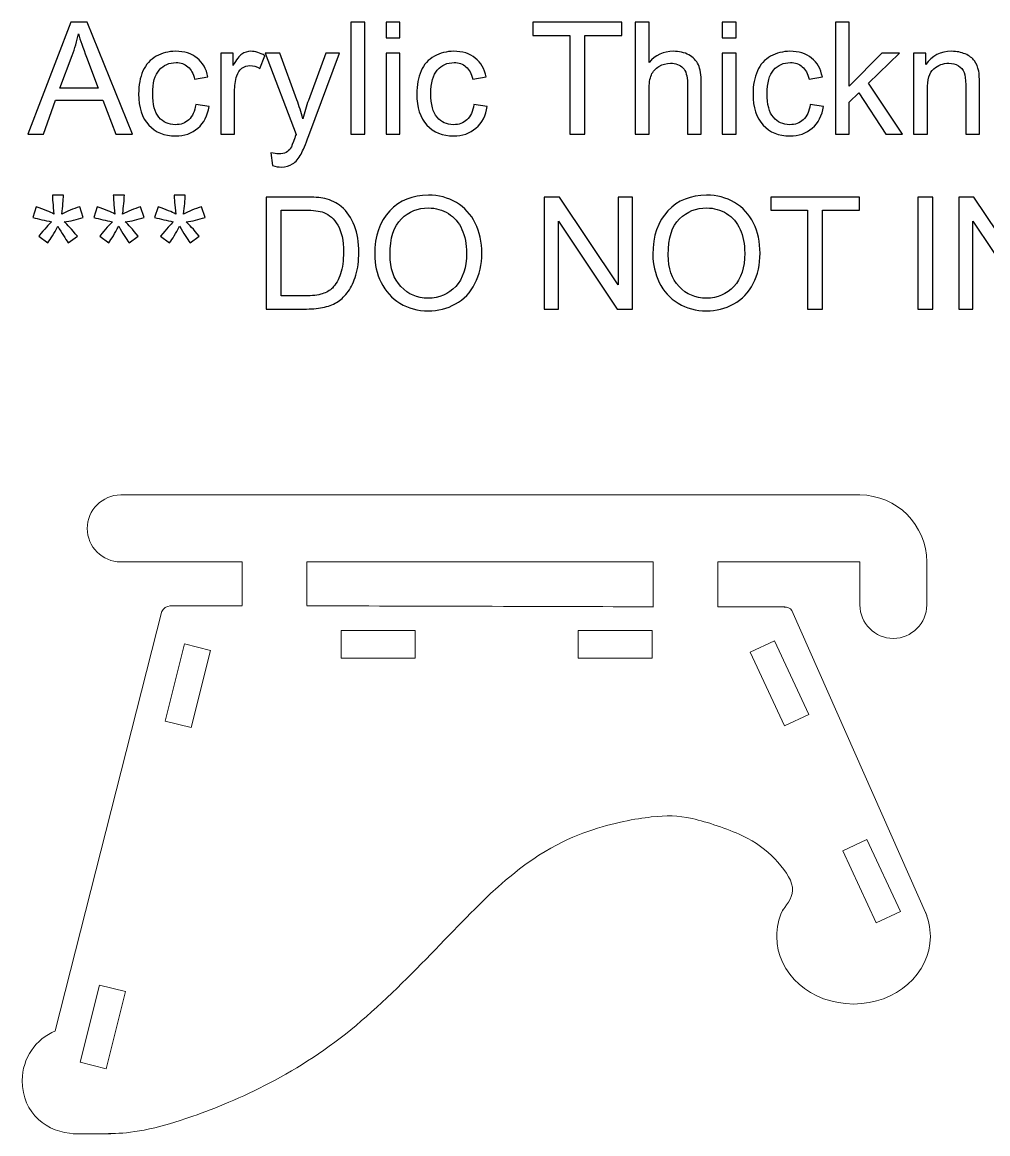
# Model space of a CAD drawing. Header units: centimetres. Extents: x -30.2 to 10.2, y 0.4 to 20.1.
# Drawn here: x -30.24 to -19.8, y 8.02 to 20.05 of the extents above; entities that cross this region are included whole.
import ezdxf

# ---------------------------------------------------------------- set-up
doc = ezdxf.new("R2010")
doc.units = ezdxf.units.CM
doc.header["$MEASUREMENT"] = 0
doc.layers.add('Layer 1', color=7, linetype='Continuous')

msp = doc.modelspace()

# ---------------------------------------------------------------- linework, layer by layer
at = {"layer": 'Layer 1', "color": 22}
for points, knots in [([(-30.18478, 18.84169), (-30.18478, 18.84169), (-29.71968, 20.05411), (-29.71968, 20.05411), (-29.71968, 20.05411), (-29.71968, 20.05411), (-29.54329, 20.05411), (-29.54329, 20.05411), (-29.54329, 20.05411), (-29.54329, 20.05411), (-29.04968, 18.84169), (-29.04968, 18.84169), (-29.04968, 18.84169), (-29.04968, 18.84169), (-29.23228, 18.84169), (-29.23228, 18.84169), (-29.23228, 18.84169), (-29.23228, 18.84169), (-29.37255, 19.20914), (-29.37255, 19.20914), (-29.37255, 19.20914), (-29.37255, 19.20914), (-29.88309, 19.20914), (-29.88309, 19.20914), (-29.88309, 19.20914), (-29.88309, 19.20914), (-30.0146, 18.84169), (-30.0146, 18.84169), (-30.0146, 18.84169), (-30.0146, 18.84169), (-30.18478, 18.84169), (-30.18478, 18.84169)], [0, 0, 0, 0, 0.11111111, 0.11111111, 0.11111111, 0.11111111, 0.22222222, 0.22222222, 0.22222222, 0.22222222, 0.33333333, 0.33333333, 0.33333333, 0.33333333, 0.44444444, 0.44444444, 0.44444444, 0.44444444, 0.55555556, 0.55555556, 0.55555556, 0.55555556, 0.66666667, 0.66666667, 0.66666667, 0.66666667, 0.77777778, 0.77777778, 0.77777778, 0.77777778, 1, 1, 1, 1]), ([(-26.6872, 18.84169), (-26.6872, 18.84169), (-26.6872, 20.05411), (-26.6872, 20.05411), (-26.6872, 20.05411), (-26.6872, 20.05411), (-26.53818, 20.05411), (-26.53818, 20.05411), (-26.53818, 20.05411), (-26.53818, 20.05411), (-26.53818, 18.84169), (-26.53818, 18.84169), (-26.53818, 18.84169), (-26.53818, 18.84169), (-26.6872, 18.84169), (-26.6872, 18.84169)], [0, 0, 0, 0, 0.2, 0.2, 0.2, 0.2, 0.4, 0.4, 0.4, 0.4, 0.6, 0.6, 0.6, 0.6, 1, 1, 1, 1]), ([(-26.30761, 19.88478), (-26.30761, 19.88478), (-26.30761, 20.05411), (-26.30761, 20.05411), (-26.30761, 20.05411), (-26.30761, 20.05411), (-26.1586, 20.05411), (-26.1586, 20.05411), (-26.1586, 20.05411), (-26.1586, 20.05411), (-26.1586, 19.88478), (-26.1586, 19.88478), (-26.1586, 19.88478), (-26.1586, 19.88478), (-26.30761, 19.88478), (-26.30761, 19.88478)], [0, 0, 0, 0, 0.2, 0.2, 0.2, 0.2, 0.4, 0.4, 0.4, 0.4, 0.6, 0.6, 0.6, 0.6, 1, 1, 1, 1]), ([(-24.31795, 18.84169), (-24.31795, 18.84169), (-24.31795, 19.91187), (-24.31795, 19.91187), (-24.31795, 19.91187), (-24.31795, 19.91187), (-24.71757, 19.91187), (-24.71757, 19.91187), (-24.71757, 19.91187), (-24.71757, 19.91187), (-24.71757, 20.05411), (-24.71757, 20.05411), (-24.71757, 20.05411), (-24.71757, 20.05411), (-23.75746, 20.05411), (-23.75746, 20.05411), (-23.75746, 20.05411), (-23.75746, 20.05411), (-23.75746, 19.91187), (-23.75746, 19.91187), (-23.75746, 19.91187), (-23.75746, 19.91187), (-24.15708, 19.91187), (-24.15708, 19.91187), (-24.15708, 19.91187), (-24.15708, 19.91187), (-24.15708, 18.84169), (-24.15708, 18.84169), (-24.15708, 18.84169), (-24.15708, 18.84169), (-24.31795, 18.84169), (-24.31795, 18.84169)], [0, 0, 0, 0, 0.11111111, 0.11111111, 0.11111111, 0.11111111, 0.22222222, 0.22222222, 0.22222222, 0.22222222, 0.33333333, 0.33333333, 0.33333333, 0.33333333, 0.44444444, 0.44444444, 0.44444444, 0.44444444, 0.55555556, 0.55555556, 0.55555556, 0.55555556, 0.66666667, 0.66666667, 0.66666667, 0.66666667, 0.77777778, 0.77777778, 0.77777778, 0.77777778, 1, 1, 1, 1]), ([(-23.61042, 18.84169), (-23.61042, 18.84169), (-23.61042, 20.05411), (-23.61042, 20.05411), (-23.61042, 20.05411), (-23.61042, 20.05411), (-23.46141, 20.05411), (-23.46141, 20.05411), (-23.46141, 20.05411), (-23.46141, 20.05411), (-23.46141, 19.6178), (-23.46141, 19.6178), (-23.46141, 19.6178), (-23.39226, 19.6988), (-23.30506, 19.73915), (-23.19951, 19.73915), (-23.19951, 19.73915), (-23.13488, 19.73915), (-23.07871, 19.72645), (-23.03074, 19.70077), (-23.03074, 19.70077), (-22.98304, 19.67509), (-22.94889, 19.63981), (-22.92829, 19.59466), (-22.92829, 19.59466), (-22.90769, 19.5495), (-22.89753, 19.48374), (-22.89753, 19.39795), (-22.89753, 19.39795), (-22.89753, 19.39795), (-22.89753, 18.84169), (-22.89753, 18.84169), (-22.89753, 18.84169), (-22.89753, 18.84169), (-23.04654, 18.84169), (-23.04654, 18.84169), (-23.04654, 18.84169), (-23.04654, 18.84169), (-23.04654, 19.39738), (-23.04654, 19.39738), (-23.04654, 19.39738), (-23.04654, 19.47161), (-23.06263, 19.5258), (-23.09452, 19.55966), (-23.09452, 19.55966), (-23.12669, 19.59353), (-23.17185, 19.61046), (-23.23055, 19.61046), (-23.23055, 19.61046), (-23.27429, 19.61046), (-23.3155, 19.59917), (-23.35416, 19.57631), (-23.35416, 19.57631), (-23.39283, 19.55345), (-23.4202, 19.52241), (-23.43685, 19.48318), (-23.43685, 19.48318), (-23.45322, 19.44423), (-23.46141, 19.39033), (-23.46141, 19.32147), (-23.46141, 19.32147), (-23.46141, 19.32147), (-23.46141, 18.84169), (-23.46141, 18.84169), (-23.46141, 18.84169), (-23.46141, 18.84169), (-23.61042, 18.84169), (-23.61042, 18.84169)], [0, 0, 0, 0, 0.05555556, 0.05555556, 0.05555556, 0.05555556, 0.11111111, 0.11111111, 0.11111111, 0.11111111, 0.16666667, 0.16666667, 0.16666667, 0.16666667, 0.22222222, 0.22222222, 0.22222222, 0.22222222, 0.27777778, 0.27777778, 0.27777778, 0.27777778, 0.33333333, 0.33333333, 0.33333333, 0.33333333, 0.38888889, 0.38888889, 0.38888889, 0.38888889, 0.44444444, 0.44444444, 0.44444444, 0.44444444, 0.5, 0.5, 0.5, 0.5, 0.55555556, 0.55555556, 0.55555556, 0.55555556, 0.61111111, 0.61111111, 0.61111111, 0.61111111, 0.66666667, 0.66666667, 0.66666667, 0.66666667, 0.72222222, 0.72222222, 0.72222222, 0.72222222, 0.77777778, 0.77777778, 0.77777778, 0.77777778, 0.83333333, 0.83333333, 0.83333333, 0.83333333, 0.88888889, 0.88888889, 0.88888889, 0.88888889, 1, 1, 1, 1]), ([(-22.66865, 19.88478), (-22.66865, 19.88478), (-22.66865, 20.05411), (-22.66865, 20.05411), (-22.66865, 20.05411), (-22.66865, 20.05411), (-22.51964, 20.05411), (-22.51964, 20.05411), (-22.51964, 20.05411), (-22.51964, 20.05411), (-22.51964, 19.88478), (-22.51964, 19.88478), (-22.51964, 19.88478), (-22.51964, 19.88478), (-22.66865, 19.88478), (-22.66865, 19.88478)], [0, 0, 0, 0, 0.2, 0.2, 0.2, 0.2, 0.4, 0.4, 0.4, 0.4, 0.6, 0.6, 0.6, 0.6, 1, 1, 1, 1]), ([(-21.44522, 18.84169), (-21.44522, 18.84169), (-21.44522, 20.05411), (-21.44522, 20.05411), (-21.44522, 20.05411), (-21.44522, 20.05411), (-21.2962, 20.05411), (-21.2962, 20.05411), (-21.2962, 20.05411), (-21.2962, 20.05411), (-21.2962, 19.36352), (-21.2962, 19.36352), (-21.2962, 19.36352), (-21.2962, 19.36352), (-20.94399, 19.72053), (-20.94399, 19.72053), (-20.94399, 19.72053), (-20.94399, 19.72053), (-20.75151, 19.72053), (-20.75151, 19.72053), (-20.75151, 19.72053), (-20.75151, 19.72053), (-21.08679, 19.394), (-21.08679, 19.394), (-21.08679, 19.394), (-21.08679, 19.394), (-20.71765, 18.84169), (-20.71765, 18.84169), (-20.71765, 18.84169), (-20.71765, 18.84169), (-20.90109, 18.84169), (-20.90109, 18.84169), (-20.90109, 18.84169), (-20.90109, 18.84169), (-21.19291, 19.2907), (-21.19291, 19.2907), (-21.19291, 19.2907), (-21.19291, 19.2907), (-21.2962, 19.19023), (-21.2962, 19.19023), (-21.2962, 19.19023), (-21.2962, 19.19023), (-21.2962, 18.84169), (-21.2962, 18.84169), (-21.2962, 18.84169), (-21.2962, 18.84169), (-21.44522, 18.84169), (-21.44522, 18.84169)], [0, 0, 0, 0, 0.07692308, 0.07692308, 0.07692308, 0.07692308, 0.15384615, 0.15384615, 0.15384615, 0.15384615, 0.23076923, 0.23076923, 0.23076923, 0.23076923, 0.30769231, 0.30769231, 0.30769231, 0.30769231, 0.38461538, 0.38461538, 0.38461538, 0.38461538, 0.46153846, 0.46153846, 0.46153846, 0.46153846, 0.53846154, 0.53846154, 0.53846154, 0.53846154, 0.61538462, 0.61538462, 0.61538462, 0.61538462, 0.69230769, 0.69230769, 0.69230769, 0.69230769, 0.76923077, 0.76923077, 0.76923077, 0.76923077, 0.84615385, 0.84615385, 0.84615385, 0.84615385, 1, 1, 1, 1]), ([(-29.83595, 19.33953), (-29.83595, 19.33953), (-29.42278, 19.33953), (-29.42278, 19.33953), (-29.42278, 19.33953), (-29.42278, 19.33953), (-29.54922, 19.67566), (-29.54922, 19.67566), (-29.54922, 19.67566), (-29.58732, 19.77782), (-29.6161, 19.8622), (-29.63614, 19.92881), (-29.63614, 19.92881), (-29.65279, 19.84979), (-29.67509, 19.77217), (-29.70303, 19.69541), (-29.70303, 19.69541), (-29.70303, 19.69541), (-29.83595, 19.33953), (-29.83595, 19.33953)], [0, 0, 0, 0, 0.16666667, 0.16666667, 0.16666667, 0.16666667, 0.33333333, 0.33333333, 0.33333333, 0.33333333, 0.5, 0.5, 0.5, 0.5, 0.66666667, 0.66666667, 0.66666667, 0.66666667, 1, 1, 1, 1]), ([(-28.36699, 19.16342), (-28.36699, 19.16342), (-28.22136, 19.1431), (-28.22136, 19.1431), (-28.22136, 19.1431), (-28.23745, 19.04291), (-28.27809, 18.96474), (-28.34385, 18.90801), (-28.34385, 18.90801), (-28.40961, 18.85129), (-28.4906, 18.82306), (-28.58628, 18.82306), (-28.58628, 18.82306), (-28.70622, 18.82306), (-28.80274, 18.86229), (-28.87555, 18.94075), (-28.87555, 18.94075), (-28.94865, 19.01921), (-28.98506, 19.13153), (-28.98506, 19.27772), (-28.98506, 19.27772), (-28.98506, 19.37255), (-28.96925, 19.45524), (-28.93793, 19.52636), (-28.93793, 19.52636), (-28.9066, 19.5972), (-28.8589, 19.65054), (-28.79456, 19.68582), (-28.79456, 19.68582), (-28.73049, 19.72137), (-28.66078, 19.73915), (-28.58515, 19.73915), (-28.58515, 19.73915), (-28.49004, 19.73915), (-28.41186, 19.71517), (-28.35147, 19.66691), (-28.35147, 19.66691), (-28.29079, 19.61865), (-28.25184, 19.55007), (-28.23491, 19.46145), (-28.23491, 19.46145), (-28.23491, 19.46145), (-28.37884, 19.43944), (-28.37884, 19.43944), (-28.37884, 19.43944), (-28.39267, 19.49842), (-28.41694, 19.54273), (-28.45222, 19.57264), (-28.45222, 19.57264), (-28.48722, 19.60228), (-28.52955, 19.61724), (-28.57922, 19.61724), (-28.57922, 19.61724), (-28.65429, 19.61724), (-28.71525, 19.59042), (-28.76238, 19.5368), (-28.76238, 19.5368), (-28.80923, 19.4829), (-28.83266, 19.39823), (-28.83266, 19.28196), (-28.83266, 19.28196), (-28.83266, 19.16399), (-28.81008, 19.07847), (-28.76492, 19.02513), (-28.76492, 19.02513), (-28.71949, 18.97179), (-28.6605, 18.94498), (-28.58797, 18.94498), (-28.58797, 18.94498), (-28.52927, 18.94498), (-28.48044, 18.96276), (-28.4415, 18.99861), (-28.4415, 18.99861), (-28.40227, 19.03417), (-28.37743, 19.0892), (-28.36699, 19.16342)], [0, 0, 0, 0, 0.05, 0.05, 0.05, 0.05, 0.1, 0.1, 0.1, 0.1, 0.15, 0.15, 0.15, 0.15, 0.2, 0.2, 0.2, 0.2, 0.25, 0.25, 0.25, 0.25, 0.3, 0.3, 0.3, 0.3, 0.35, 0.35, 0.35, 0.35, 0.4, 0.4, 0.4, 0.4, 0.45, 0.45, 0.45, 0.45, 0.5, 0.5, 0.5, 0.5, 0.55, 0.55, 0.55, 0.55, 0.6, 0.6, 0.6, 0.6, 0.65, 0.65, 0.65, 0.65, 0.7, 0.7, 0.7, 0.7, 0.75, 0.75, 0.75, 0.75, 0.8, 0.8, 0.8, 0.8, 0.85, 0.85, 0.85, 0.85, 0.9, 0.9, 0.9, 0.9, 1, 1, 1, 1]), ([(-28.09605, 18.84169), (-28.09605, 18.84169), (-28.09605, 19.72053), (-28.09605, 19.72053), (-28.09605, 19.72053), (-28.09605, 19.72053), (-27.96228, 19.72053), (-27.96228, 19.72053), (-27.96228, 19.72053), (-27.96228, 19.72053), (-27.96228, 19.58591), (-27.96228, 19.58591), (-27.96228, 19.58591), (-27.92813, 19.64828), (-27.89652, 19.68948), (-27.86745, 19.70924), (-27.86745, 19.70924), (-27.83839, 19.72928), (-27.80649, 19.73915), (-27.77178, 19.73915), (-27.77178, 19.73915), (-27.72155, 19.73915), (-27.67046, 19.72335), (-27.61853, 19.69202), (-27.61853, 19.69202), (-27.61853, 19.69202), (-27.67159, 19.55458), (-27.67159, 19.55458), (-27.67159, 19.55458), (-27.70772, 19.5749), (-27.74384, 19.58506), (-27.77997, 19.58506), (-27.77997, 19.58506), (-27.81242, 19.58506), (-27.84149, 19.57518), (-27.86717, 19.55571), (-27.86717, 19.55571), (-27.89285, 19.53624), (-27.9112, 19.50914), (-27.9222, 19.47443), (-27.9222, 19.47443), (-27.93886, 19.42166), (-27.94704, 19.3638), (-27.94704, 19.30086), (-27.94704, 19.30086), (-27.94704, 19.30086), (-27.94704, 18.84169), (-27.94704, 18.84169), (-27.94704, 18.84169), (-27.94704, 18.84169), (-28.09605, 18.84169), (-28.09605, 18.84169)], [0, 0, 0, 0, 0.07142857, 0.07142857, 0.07142857, 0.07142857, 0.14285714, 0.14285714, 0.14285714, 0.14285714, 0.21428571, 0.21428571, 0.21428571, 0.21428571, 0.28571429, 0.28571429, 0.28571429, 0.28571429, 0.35714286, 0.35714286, 0.35714286, 0.35714286, 0.42857143, 0.42857143, 0.42857143, 0.42857143, 0.5, 0.5, 0.5, 0.5, 0.57142857, 0.57142857, 0.57142857, 0.57142857, 0.64285714, 0.64285714, 0.64285714, 0.64285714, 0.71428571, 0.71428571, 0.71428571, 0.71428571, 0.78571429, 0.78571429, 0.78571429, 0.78571429, 0.85714286, 0.85714286, 0.85714286, 0.85714286, 1, 1, 1, 1]), ([(-25.35737, 19.16342), (-25.35737, 19.16342), (-25.21174, 19.1431), (-25.21174, 19.1431), (-25.21174, 19.1431), (-25.22783, 19.04291), (-25.26847, 18.96474), (-25.33423, 18.90801), (-25.33423, 18.90801), (-25.39999, 18.85129), (-25.48098, 18.82306), (-25.57666, 18.82306), (-25.57666, 18.82306), (-25.6966, 18.82306), (-25.79312, 18.86229), (-25.86593, 18.94075), (-25.86593, 18.94075), (-25.93903, 19.01921), (-25.97544, 19.13153), (-25.97544, 19.27772), (-25.97544, 19.27772), (-25.97544, 19.37255), (-25.95963, 19.45524), (-25.92831, 19.52636), (-25.92831, 19.52636), (-25.89698, 19.5972), (-25.84928, 19.65054), (-25.78494, 19.68582), (-25.78494, 19.68582), (-25.72087, 19.72137), (-25.65116, 19.73915), (-25.57553, 19.73915), (-25.57553, 19.73915), (-25.48042, 19.73915), (-25.40224, 19.71517), (-25.34185, 19.66691), (-25.34185, 19.66691), (-25.28117, 19.61865), (-25.24222, 19.55007), (-25.22529, 19.46145), (-25.22529, 19.46145), (-25.22529, 19.46145), (-25.36922, 19.43944), (-25.36922, 19.43944), (-25.36922, 19.43944), (-25.38305, 19.49842), (-25.40732, 19.54273), (-25.4426, 19.57264), (-25.4426, 19.57264), (-25.4776, 19.60228), (-25.51993, 19.61724), (-25.5696, 19.61724), (-25.5696, 19.61724), (-25.64467, 19.61724), (-25.70563, 19.59042), (-25.75276, 19.5368), (-25.75276, 19.5368), (-25.79961, 19.4829), (-25.82304, 19.39823), (-25.82304, 19.28196), (-25.82304, 19.28196), (-25.82304, 19.16399), (-25.80046, 19.07847), (-25.7553, 19.02513), (-25.7553, 19.02513), (-25.70987, 18.97179), (-25.65088, 18.94498), (-25.57835, 18.94498), (-25.57835, 18.94498), (-25.51965, 18.94498), (-25.47082, 18.96276), (-25.43188, 18.99861), (-25.43188, 18.99861), (-25.39265, 19.03417), (-25.36781, 19.0892), (-25.35737, 19.16342)], [0, 0, 0, 0, 0.05, 0.05, 0.05, 0.05, 0.1, 0.1, 0.1, 0.1, 0.15, 0.15, 0.15, 0.15, 0.2, 0.2, 0.2, 0.2, 0.25, 0.25, 0.25, 0.25, 0.3, 0.3, 0.3, 0.3, 0.35, 0.35, 0.35, 0.35, 0.4, 0.4, 0.4, 0.4, 0.45, 0.45, 0.45, 0.45, 0.5, 0.5, 0.5, 0.5, 0.55, 0.55, 0.55, 0.55, 0.6, 0.6, 0.6, 0.6, 0.65, 0.65, 0.65, 0.65, 0.7, 0.7, 0.7, 0.7, 0.75, 0.75, 0.75, 0.75, 0.8, 0.8, 0.8, 0.8, 0.85, 0.85, 0.85, 0.85, 0.9, 0.9, 0.9, 0.9, 1, 1, 1, 1]), ([(-21.71841, 19.16342), (-21.71841, 19.16342), (-21.57278, 19.1431), (-21.57278, 19.1431), (-21.57278, 19.1431), (-21.58887, 19.04291), (-21.62951, 18.96474), (-21.69527, 18.90801), (-21.69527, 18.90801), (-21.76103, 18.85129), (-21.84202, 18.82306), (-21.9377, 18.82306), (-21.9377, 18.82306), (-22.05764, 18.82306), (-22.15416, 18.86229), (-22.22697, 18.94075), (-22.22697, 18.94075), (-22.30007, 19.01921), (-22.33648, 19.13153), (-22.33648, 19.27772), (-22.33648, 19.27772), (-22.33648, 19.37255), (-22.32067, 19.45524), (-22.28935, 19.52636), (-22.28935, 19.52636), (-22.25802, 19.5972), (-22.21032, 19.65054), (-22.14598, 19.68582), (-22.14598, 19.68582), (-22.08191, 19.72137), (-22.0122, 19.73915), (-21.93657, 19.73915), (-21.93657, 19.73915), (-21.84146, 19.73915), (-21.76328, 19.71517), (-21.70289, 19.66691), (-21.70289, 19.66691), (-21.64221, 19.61865), (-21.60326, 19.55007), (-21.58633, 19.46145), (-21.58633, 19.46145), (-21.58633, 19.46145), (-21.73026, 19.43944), (-21.73026, 19.43944), (-21.73026, 19.43944), (-21.74409, 19.49842), (-21.76836, 19.54273), (-21.80364, 19.57264), (-21.80364, 19.57264), (-21.83864, 19.60228), (-21.88097, 19.61724), (-21.93064, 19.61724), (-21.93064, 19.61724), (-22.00571, 19.61724), (-22.06667, 19.59042), (-22.1138, 19.5368), (-22.1138, 19.5368), (-22.16065, 19.4829), (-22.18408, 19.39823), (-22.18408, 19.28196), (-22.18408, 19.28196), (-22.18408, 19.16399), (-22.1615, 19.07847), (-22.11634, 19.02513), (-22.11634, 19.02513), (-22.07091, 18.97179), (-22.01192, 18.94498), (-21.93939, 18.94498), (-21.93939, 18.94498), (-21.88069, 18.94498), (-21.83186, 18.96276), (-21.79292, 18.99861), (-21.79292, 18.99861), (-21.75369, 19.03417), (-21.72885, 19.0892), (-21.71841, 19.16342)], [0, 0, 0, 0, 0.05, 0.05, 0.05, 0.05, 0.1, 0.1, 0.1, 0.1, 0.15, 0.15, 0.15, 0.15, 0.2, 0.2, 0.2, 0.2, 0.25, 0.25, 0.25, 0.25, 0.3, 0.3, 0.3, 0.3, 0.35, 0.35, 0.35, 0.35, 0.4, 0.4, 0.4, 0.4, 0.45, 0.45, 0.45, 0.45, 0.5, 0.5, 0.5, 0.5, 0.55, 0.55, 0.55, 0.55, 0.6, 0.6, 0.6, 0.6, 0.65, 0.65, 0.65, 0.65, 0.7, 0.7, 0.7, 0.7, 0.75, 0.75, 0.75, 0.75, 0.8, 0.8, 0.8, 0.8, 0.85, 0.85, 0.85, 0.85, 0.9, 0.9, 0.9, 0.9, 1, 1, 1, 1]), ([(-20.59911, 18.84169), (-20.59911, 18.84169), (-20.59911, 19.72053), (-20.59911, 19.72053), (-20.59911, 19.72053), (-20.59911, 19.72053), (-20.46534, 19.72053), (-20.46534, 19.72053), (-20.46534, 19.72053), (-20.46534, 19.72053), (-20.46534, 19.59579), (-20.46534, 19.59579), (-20.46534, 19.59579), (-20.40099, 19.69146), (-20.30786, 19.73915), (-20.18622, 19.73915), (-20.18622, 19.73915), (-20.13316, 19.73915), (-20.08462, 19.72956), (-20.04031, 19.71065), (-20.04031, 19.71065), (-19.996, 19.69174), (-19.9627, 19.66662), (-19.94069, 19.63586), (-19.94069, 19.63586), (-19.91867, 19.6051), (-19.90315, 19.56841), (-19.8944, 19.52608), (-19.8944, 19.52608), (-19.88904, 19.49842), (-19.88622, 19.45016), (-19.88622, 19.3813), (-19.88622, 19.3813), (-19.88622, 19.3813), (-19.88622, 18.84169), (-19.88622, 18.84169), (-19.88622, 18.84169), (-19.88622, 18.84169), (-20.03523, 18.84169), (-20.03523, 18.84169), (-20.03523, 18.84169), (-20.03523, 18.84169), (-20.03523, 19.37565), (-20.03523, 19.37565), (-20.03523, 19.37565), (-20.03523, 19.43633), (-20.04088, 19.48177), (-20.05245, 19.51168), (-20.05245, 19.51168), (-20.06402, 19.5416), (-20.08462, 19.56559), (-20.11397, 19.58365), (-20.11397, 19.58365), (-20.14332, 19.60143), (-20.17804, 19.61046), (-20.21755, 19.61046), (-20.21755, 19.61046), (-20.28076, 19.61046), (-20.33523, 19.59042), (-20.38124, 19.55007), (-20.38124, 19.55007), (-20.42724, 19.50999), (-20.4501, 19.43351), (-20.4501, 19.32118), (-20.4501, 19.32118), (-20.4501, 19.32118), (-20.4501, 18.84169), (-20.4501, 18.84169), (-20.4501, 18.84169), (-20.4501, 18.84169), (-20.59911, 18.84169), (-20.59911, 18.84169)], [0, 0, 0, 0, 0.05263158, 0.05263158, 0.05263158, 0.05263158, 0.10526316, 0.10526316, 0.10526316, 0.10526316, 0.15789474, 0.15789474, 0.15789474, 0.15789474, 0.21052632, 0.21052632, 0.21052632, 0.21052632, 0.26315789, 0.26315789, 0.26315789, 0.26315789, 0.31578947, 0.31578947, 0.31578947, 0.31578947, 0.36842105, 0.36842105, 0.36842105, 0.36842105, 0.42105263, 0.42105263, 0.42105263, 0.42105263, 0.47368421, 0.47368421, 0.47368421, 0.47368421, 0.52631579, 0.52631579, 0.52631579, 0.52631579, 0.57894737, 0.57894737, 0.57894737, 0.57894737, 0.63157895, 0.63157895, 0.63157895, 0.63157895, 0.68421053, 0.68421053, 0.68421053, 0.68421053, 0.73684211, 0.73684211, 0.73684211, 0.73684211, 0.78947368, 0.78947368, 0.78947368, 0.78947368, 0.84210526, 0.84210526, 0.84210526, 0.84210526, 0.89473684, 0.89473684, 0.89473684, 0.89473684, 1, 1, 1, 1]), ([(-27.53725, 18.50387), (-27.53725, 18.50387), (-27.55419, 18.64159), (-27.55419, 18.64159), (-27.55419, 18.64159), (-27.52145, 18.63285), (-27.49323, 18.62833), (-27.46896, 18.62833), (-27.46896, 18.62833), (-27.43565, 18.62833), (-27.40912, 18.63397), (-27.38937, 18.64498), (-27.38937, 18.64498), (-27.36933, 18.65599), (-27.35296, 18.67151), (-27.34026, 18.69127), (-27.34026, 18.69127), (-27.33095, 18.70622), (-27.31571, 18.74319), (-27.29483, 18.80246), (-27.29483, 18.80246), (-27.292, 18.81065), (-27.28777, 18.82278), (-27.28156, 18.83887), (-27.28156, 18.83887), (-27.28156, 18.83887), (-27.61515, 19.72053), (-27.61515, 19.72053), (-27.61515, 19.72053), (-27.61515, 19.72053), (-27.45597, 19.72053), (-27.45597, 19.72053), (-27.45597, 19.72053), (-27.45597, 19.72053), (-27.27253, 19.21309), (-27.27253, 19.21309), (-27.27253, 19.21309), (-27.24854, 19.14903), (-27.22737, 19.0813), (-27.20847, 19.01018), (-27.20847, 19.01018), (-27.19125, 19.07706), (-27.17093, 19.1431), (-27.14722, 19.20801), (-27.14722, 19.20801), (-27.14722, 19.20801), (-26.95983, 19.72053), (-26.95983, 19.72053), (-26.95983, 19.72053), (-26.95983, 19.72053), (-26.8111, 19.72053), (-26.8111, 19.72053), (-26.8111, 19.72053), (-26.8111, 19.72053), (-27.14327, 18.82645), (-27.14327, 18.82645), (-27.14327, 18.82645), (-27.17911, 18.73021), (-27.20705, 18.66417), (-27.22709, 18.62777), (-27.22709, 18.62777), (-27.25362, 18.57894), (-27.2841, 18.5431), (-27.31825, 18.52024), (-27.31825, 18.52024), (-27.35268, 18.49738), (-27.3936, 18.48609), (-27.44102, 18.48609), (-27.44102, 18.48609), (-27.4698, 18.48609), (-27.50198, 18.49202), (-27.53725, 18.50387)], [0, 0, 0, 0, 0.05263158, 0.05263158, 0.05263158, 0.05263158, 0.10526316, 0.10526316, 0.10526316, 0.10526316, 0.15789474, 0.15789474, 0.15789474, 0.15789474, 0.21052632, 0.21052632, 0.21052632, 0.21052632, 0.26315789, 0.26315789, 0.26315789, 0.26315789, 0.31578947, 0.31578947, 0.31578947, 0.31578947, 0.36842105, 0.36842105, 0.36842105, 0.36842105, 0.42105263, 0.42105263, 0.42105263, 0.42105263, 0.47368421, 0.47368421, 0.47368421, 0.47368421, 0.52631579, 0.52631579, 0.52631579, 0.52631579, 0.57894737, 0.57894737, 0.57894737, 0.57894737, 0.63157895, 0.63157895, 0.63157895, 0.63157895, 0.68421053, 0.68421053, 0.68421053, 0.68421053, 0.73684211, 0.73684211, 0.73684211, 0.73684211, 0.78947368, 0.78947368, 0.78947368, 0.78947368, 0.84210526, 0.84210526, 0.84210526, 0.84210526, 0.89473684, 0.89473684, 0.89473684, 0.89473684, 1, 1, 1, 1]), ([(-26.30761, 18.84169), (-26.30761, 18.84169), (-26.30761, 19.72053), (-26.30761, 19.72053), (-26.30761, 19.72053), (-26.30761, 19.72053), (-26.1586, 19.72053), (-26.1586, 19.72053), (-26.1586, 19.72053), (-26.1586, 19.72053), (-26.1586, 18.84169), (-26.1586, 18.84169), (-26.1586, 18.84169), (-26.1586, 18.84169), (-26.30761, 18.84169), (-26.30761, 18.84169)], [0, 0, 0, 0, 0.2, 0.2, 0.2, 0.2, 0.4, 0.4, 0.4, 0.4, 0.6, 0.6, 0.6, 0.6, 1, 1, 1, 1]), ([(-22.66865, 18.84169), (-22.66865, 18.84169), (-22.66865, 19.72053), (-22.66865, 19.72053), (-22.66865, 19.72053), (-22.66865, 19.72053), (-22.51964, 19.72053), (-22.51964, 19.72053), (-22.51964, 19.72053), (-22.51964, 19.72053), (-22.51964, 18.84169), (-22.51964, 18.84169), (-22.51964, 18.84169), (-22.51964, 18.84169), (-22.66865, 18.84169), (-22.66865, 18.84169)], [0, 0, 0, 0, 0.2, 0.2, 0.2, 0.2, 0.4, 0.4, 0.4, 0.4, 0.6, 0.6, 0.6, 0.6, 1, 1, 1, 1]), ([(-30.12975, 17.94057), (-30.12975, 17.94057), (-30.09193, 18.05741), (-30.09193, 18.05741), (-30.09193, 18.05741), (-30.00444, 18.02665), (-29.94122, 18.00012), (-29.90143, 17.97754), (-29.90143, 17.97754), (-29.91187, 18.07688), (-29.91752, 18.14546), (-29.91808, 18.18271), (-29.91808, 18.18271), (-29.91808, 18.18271), (-29.79785, 18.18271), (-29.79785, 18.18271), (-29.79785, 18.18271), (-29.79955, 18.12825), (-29.80576, 18.06023), (-29.81705, 17.97839), (-29.81705, 17.97839), (-29.76032, 18.00689), (-29.69541, 18.03342), (-29.62231, 18.05741), (-29.62231, 18.05741), (-29.62231, 18.05741), (-29.58449, 17.94057), (-29.58449, 17.94057), (-29.58449, 17.94057), (-29.6542, 17.91743), (-29.7225, 17.9019), (-29.78967, 17.89428), (-29.78967, 17.89428), (-29.75609, 17.86521), (-29.70895, 17.813), (-29.64799, 17.73822), (-29.64799, 17.73822), (-29.64799, 17.73822), (-29.74677, 17.66794), (-29.74677, 17.66794), (-29.74677, 17.66794), (-29.77866, 17.7114), (-29.81648, 17.77067), (-29.85994, 17.84546), (-29.85994, 17.84546), (-29.90086, 17.76785), (-29.93671, 17.70858), (-29.96747, 17.66794), (-29.96747, 17.66794), (-29.96747, 17.66794), (-30.06455, 17.73822), (-30.06455, 17.73822), (-30.06455, 17.73822), (-30.00105, 17.81695), (-29.95533, 17.86888), (-29.92796, 17.89428), (-29.92796, 17.89428), (-29.9988, 17.90811), (-30.06596, 17.92363), (-30.12975, 17.94057)], [0, 0, 0, 0, 0.0625, 0.0625, 0.0625, 0.0625, 0.125, 0.125, 0.125, 0.125, 0.1875, 0.1875, 0.1875, 0.1875, 0.25, 0.25, 0.25, 0.25, 0.3125, 0.3125, 0.3125, 0.3125, 0.375, 0.375, 0.375, 0.375, 0.4375, 0.4375, 0.4375, 0.4375, 0.5, 0.5, 0.5, 0.5, 0.5625, 0.5625, 0.5625, 0.5625, 0.625, 0.625, 0.625, 0.625, 0.6875, 0.6875, 0.6875, 0.6875, 0.75, 0.75, 0.75, 0.75, 0.8125, 0.8125, 0.8125, 0.8125, 0.875, 0.875, 0.875, 0.875, 1, 1, 1, 1]), ([(-29.47076, 17.94057), (-29.47076, 17.94057), (-29.43294, 18.05741), (-29.43294, 18.05741), (-29.43294, 18.05741), (-29.34545, 18.02665), (-29.28223, 18.00012), (-29.24244, 17.97754), (-29.24244, 17.97754), (-29.25288, 18.07688), (-29.25853, 18.14546), (-29.25909, 18.18271), (-29.25909, 18.18271), (-29.25909, 18.18271), (-29.13886, 18.18271), (-29.13886, 18.18271), (-29.13886, 18.18271), (-29.14056, 18.12825), (-29.14677, 18.06023), (-29.15806, 17.97839), (-29.15806, 17.97839), (-29.10133, 18.00689), (-29.03642, 18.03342), (-28.96332, 18.05741), (-28.96332, 18.05741), (-28.96332, 18.05741), (-28.9255, 17.94057), (-28.9255, 17.94057), (-28.9255, 17.94057), (-28.99521, 17.91743), (-29.06351, 17.9019), (-29.13068, 17.89428), (-29.13068, 17.89428), (-29.0971, 17.86521), (-29.04996, 17.813), (-28.989, 17.73822), (-28.989, 17.73822), (-28.989, 17.73822), (-29.08778, 17.66794), (-29.08778, 17.66794), (-29.08778, 17.66794), (-29.11967, 17.7114), (-29.15749, 17.77067), (-29.20095, 17.84546), (-29.20095, 17.84546), (-29.24187, 17.76785), (-29.27772, 17.70858), (-29.30848, 17.66794), (-29.30848, 17.66794), (-29.30848, 17.66794), (-29.40556, 17.73822), (-29.40556, 17.73822), (-29.40556, 17.73822), (-29.34206, 17.81695), (-29.29634, 17.86888), (-29.26897, 17.89428), (-29.26897, 17.89428), (-29.33981, 17.90811), (-29.40697, 17.92363), (-29.47076, 17.94057)], [0, 0, 0, 0, 0.0625, 0.0625, 0.0625, 0.0625, 0.125, 0.125, 0.125, 0.125, 0.1875, 0.1875, 0.1875, 0.1875, 0.25, 0.25, 0.25, 0.25, 0.3125, 0.3125, 0.3125, 0.3125, 0.375, 0.375, 0.375, 0.375, 0.4375, 0.4375, 0.4375, 0.4375, 0.5, 0.5, 0.5, 0.5, 0.5625, 0.5625, 0.5625, 0.5625, 0.625, 0.625, 0.625, 0.625, 0.6875, 0.6875, 0.6875, 0.6875, 0.75, 0.75, 0.75, 0.75, 0.8125, 0.8125, 0.8125, 0.8125, 0.875, 0.875, 0.875, 0.875, 1, 1, 1, 1]), ([(-28.81177, 17.94057), (-28.81177, 17.94057), (-28.77395, 18.05741), (-28.77395, 18.05741), (-28.77395, 18.05741), (-28.68646, 18.02665), (-28.62324, 18.00012), (-28.58345, 17.97754), (-28.58345, 17.97754), (-28.59389, 18.07688), (-28.59954, 18.14546), (-28.6001, 18.18271), (-28.6001, 18.18271), (-28.6001, 18.18271), (-28.47987, 18.18271), (-28.47987, 18.18271), (-28.47987, 18.18271), (-28.48157, 18.12825), (-28.48778, 18.06023), (-28.49907, 17.97839), (-28.49907, 17.97839), (-28.44234, 18.00689), (-28.37743, 18.03342), (-28.30433, 18.05741), (-28.30433, 18.05741), (-28.30433, 18.05741), (-28.26651, 17.94057), (-28.26651, 17.94057), (-28.26651, 17.94057), (-28.33622, 17.91743), (-28.40452, 17.9019), (-28.47169, 17.89428), (-28.47169, 17.89428), (-28.43811, 17.86521), (-28.39097, 17.813), (-28.33001, 17.73822), (-28.33001, 17.73822), (-28.33001, 17.73822), (-28.42879, 17.66794), (-28.42879, 17.66794), (-28.42879, 17.66794), (-28.46068, 17.7114), (-28.4985, 17.77067), (-28.54196, 17.84546), (-28.54196, 17.84546), (-28.58288, 17.76785), (-28.61873, 17.70858), (-28.64949, 17.66794), (-28.64949, 17.66794), (-28.64949, 17.66794), (-28.74657, 17.73822), (-28.74657, 17.73822), (-28.74657, 17.73822), (-28.68307, 17.81695), (-28.63735, 17.86888), (-28.60998, 17.89428), (-28.60998, 17.89428), (-28.68082, 17.90811), (-28.74798, 17.92363), (-28.81177, 17.94057)], [0, 0, 0, 0, 0.0625, 0.0625, 0.0625, 0.0625, 0.125, 0.125, 0.125, 0.125, 0.1875, 0.1875, 0.1875, 0.1875, 0.25, 0.25, 0.25, 0.25, 0.3125, 0.3125, 0.3125, 0.3125, 0.375, 0.375, 0.375, 0.375, 0.4375, 0.4375, 0.4375, 0.4375, 0.5, 0.5, 0.5, 0.5, 0.5625, 0.5625, 0.5625, 0.5625, 0.625, 0.625, 0.625, 0.625, 0.6875, 0.6875, 0.6875, 0.6875, 0.75, 0.75, 0.75, 0.75, 0.8125, 0.8125, 0.8125, 0.8125, 0.875, 0.875, 0.875, 0.875, 1, 1, 1, 1]), ([(-26.43066, 17.5401), (-26.43066, 17.74104), (-26.37647, 17.89852), (-26.26838, 18.01225), (-26.26838, 18.01225), (-26.16029, 18.12599), (-26.02087, 18.18271), (-25.84985, 18.18271), (-25.84985, 18.18271), (-25.73781, 18.18271), (-25.63705, 18.1559), (-25.54702, 18.10256), (-25.54702, 18.10256), (-25.45728, 18.04922), (-25.3887, 17.97472), (-25.34157, 17.87904), (-25.34157, 17.87904), (-25.29444, 17.78365), (-25.27073, 17.67528), (-25.27073, 17.55421), (-25.27073, 17.55421), (-25.27073, 17.43144), (-25.29556, 17.32137), (-25.34524, 17.22457), (-25.34524, 17.22457), (-25.39491, 17.12749), (-25.46518, 17.05411), (-25.55606, 17.00444), (-25.55606, 17.00444), (-25.64721, 16.95449), (-25.74543, 16.92965), (-25.85069, 16.92965), (-25.85069, 16.92965), (-25.96499, 16.92965), (-26.06688, 16.95731), (-26.15691, 17.01234), (-26.15691, 17.01234), (-26.24665, 17.06737), (-26.31495, 17.14245), (-26.36123, 17.23784), (-26.36123, 17.23784), (-26.40752, 17.33294), (-26.43066, 17.4337), (-26.43066, 17.5401)], [0, 0, 0, 0, 0.08333333, 0.08333333, 0.08333333, 0.08333333, 0.16666667, 0.16666667, 0.16666667, 0.16666667, 0.25, 0.25, 0.25, 0.25, 0.33333333, 0.33333333, 0.33333333, 0.33333333, 0.41666667, 0.41666667, 0.41666667, 0.41666667, 0.5, 0.5, 0.5, 0.5, 0.58333333, 0.58333333, 0.58333333, 0.58333333, 0.66666667, 0.66666667, 0.66666667, 0.66666667, 0.75, 0.75, 0.75, 0.75, 0.83333333, 0.83333333, 0.83333333, 0.83333333, 1, 1, 1, 1]), ([(-23.4202, 17.5401), (-23.4202, 17.74104), (-23.36601, 17.89852), (-23.25792, 18.01225), (-23.25792, 18.01225), (-23.14983, 18.12599), (-23.01041, 18.18271), (-22.83939, 18.18271), (-22.83939, 18.18271), (-22.72735, 18.18271), (-22.62659, 18.1559), (-22.53656, 18.10256), (-22.53656, 18.10256), (-22.44682, 18.04922), (-22.37824, 17.97472), (-22.33111, 17.87904), (-22.33111, 17.87904), (-22.28398, 17.78365), (-22.26027, 17.67528), (-22.26027, 17.55421), (-22.26027, 17.55421), (-22.26027, 17.43144), (-22.2851, 17.32137), (-22.33478, 17.22457), (-22.33478, 17.22457), (-22.38445, 17.12749), (-22.45472, 17.05411), (-22.5456, 17.00444), (-22.5456, 17.00444), (-22.63675, 16.95449), (-22.73497, 16.92965), (-22.84023, 16.92965), (-22.84023, 16.92965), (-22.95453, 16.92965), (-23.05642, 16.95731), (-23.14645, 17.01234), (-23.14645, 17.01234), (-23.23619, 17.06737), (-23.30449, 17.14245), (-23.35077, 17.23784), (-23.35077, 17.23784), (-23.39706, 17.33294), (-23.4202, 17.4337), (-23.4202, 17.5401)], [0, 0, 0, 0, 0.08333333, 0.08333333, 0.08333333, 0.08333333, 0.16666667, 0.16666667, 0.16666667, 0.16666667, 0.25, 0.25, 0.25, 0.25, 0.33333333, 0.33333333, 0.33333333, 0.33333333, 0.41666667, 0.41666667, 0.41666667, 0.41666667, 0.5, 0.5, 0.5, 0.5, 0.58333333, 0.58333333, 0.58333333, 0.58333333, 0.66666667, 0.66666667, 0.66666667, 0.66666667, 0.75, 0.75, 0.75, 0.75, 0.83333333, 0.83333333, 0.83333333, 0.83333333, 1, 1, 1, 1]), ([(-27.60442, 16.94997), (-27.60442, 16.94997), (-27.60442, 18.16239), (-27.60442, 18.16239), (-27.60442, 18.16239), (-27.60442, 18.16239), (-27.18674, 18.16239), (-27.18674, 18.16239), (-27.18674, 18.16239), (-27.09247, 18.16239), (-27.02051, 18.15675), (-26.97084, 18.14518), (-26.97084, 18.14518), (-26.90141, 18.12909), (-26.84214, 18.10002), (-26.79304, 18.05825), (-26.79304, 18.05825), (-26.72897, 18.00407), (-26.68128, 17.93521), (-26.64967, 17.8511), (-26.64967, 17.8511), (-26.61778, 17.767), (-26.60197, 17.67076), (-26.60197, 17.56267), (-26.60197, 17.56267), (-26.60197, 17.47067), (-26.6127, 17.38911), (-26.63415, 17.31799), (-26.63415, 17.31799), (-26.65559, 17.24687), (-26.68325, 17.18788), (-26.71684, 17.14132), (-26.71684, 17.14132), (-26.7507, 17.09475), (-26.78739, 17.05806), (-26.82747, 17.03153), (-26.82747, 17.03153), (-26.86726, 17.00472), (-26.91552, 16.9844), (-26.97196, 16.97057), (-26.97196, 16.97057), (-27.02869, 16.95674), (-27.0936, 16.94997), (-27.16698, 16.94997), (-27.16698, 16.94997), (-27.16698, 16.94997), (-27.60442, 16.94997), (-27.60442, 16.94997)], [0, 0, 0, 0, 0.07692308, 0.07692308, 0.07692308, 0.07692308, 0.15384615, 0.15384615, 0.15384615, 0.15384615, 0.23076923, 0.23076923, 0.23076923, 0.23076923, 0.30769231, 0.30769231, 0.30769231, 0.30769231, 0.38461538, 0.38461538, 0.38461538, 0.38461538, 0.46153846, 0.46153846, 0.46153846, 0.46153846, 0.53846154, 0.53846154, 0.53846154, 0.53846154, 0.61538462, 0.61538462, 0.61538462, 0.61538462, 0.69230769, 0.69230769, 0.69230769, 0.69230769, 0.76923077, 0.76923077, 0.76923077, 0.76923077, 0.84615385, 0.84615385, 0.84615385, 0.84615385, 1, 1, 1, 1]), ([(-24.59566, 16.94997), (-24.59566, 16.94997), (-24.59566, 18.16239), (-24.59566, 18.16239), (-24.59566, 18.16239), (-24.59566, 18.16239), (-24.43084, 18.16239), (-24.43084, 18.16239), (-24.43084, 18.16239), (-24.43084, 18.16239), (-23.79471, 17.21074), (-23.79471, 17.21074), (-23.79471, 17.21074), (-23.79471, 17.21074), (-23.79471, 18.16239), (-23.79471, 18.16239), (-23.79471, 18.16239), (-23.79471, 18.16239), (-23.64062, 18.16239), (-23.64062, 18.16239), (-23.64062, 18.16239), (-23.64062, 18.16239), (-23.64062, 16.94997), (-23.64062, 16.94997), (-23.64062, 16.94997), (-23.64062, 16.94997), (-23.80544, 16.94997), (-23.80544, 16.94997), (-23.80544, 16.94997), (-23.80544, 16.94997), (-24.44156, 17.90162), (-24.44156, 17.90162), (-24.44156, 17.90162), (-24.44156, 17.90162), (-24.44156, 16.94997), (-24.44156, 16.94997), (-24.44156, 16.94997), (-24.44156, 16.94997), (-24.59566, 16.94997), (-24.59566, 16.94997)], [0, 0, 0, 0, 0.09090909, 0.09090909, 0.09090909, 0.09090909, 0.18181818, 0.18181818, 0.18181818, 0.18181818, 0.27272727, 0.27272727, 0.27272727, 0.27272727, 0.36363636, 0.36363636, 0.36363636, 0.36363636, 0.45454545, 0.45454545, 0.45454545, 0.45454545, 0.54545455, 0.54545455, 0.54545455, 0.54545455, 0.63636364, 0.63636364, 0.63636364, 0.63636364, 0.72727273, 0.72727273, 0.72727273, 0.72727273, 0.81818182, 0.81818182, 0.81818182, 0.81818182, 1, 1, 1, 1]), ([(-21.74578, 16.94997), (-21.74578, 16.94997), (-21.74578, 18.02015), (-21.74578, 18.02015), (-21.74578, 18.02015), (-21.74578, 18.02015), (-22.1454, 18.02015), (-22.1454, 18.02015), (-22.1454, 18.02015), (-22.1454, 18.02015), (-22.1454, 18.16239), (-22.1454, 18.16239), (-22.1454, 18.16239), (-22.1454, 18.16239), (-21.18529, 18.16239), (-21.18529, 18.16239), (-21.18529, 18.16239), (-21.18529, 18.16239), (-21.18529, 18.02015), (-21.18529, 18.02015), (-21.18529, 18.02015), (-21.18529, 18.02015), (-21.58491, 18.02015), (-21.58491, 18.02015), (-21.58491, 18.02015), (-21.58491, 18.02015), (-21.58491, 16.94997), (-21.58491, 16.94997), (-21.58491, 16.94997), (-21.58491, 16.94997), (-21.74578, 16.94997), (-21.74578, 16.94997)], [0, 0, 0, 0, 0.11111111, 0.11111111, 0.11111111, 0.11111111, 0.22222222, 0.22222222, 0.22222222, 0.22222222, 0.33333333, 0.33333333, 0.33333333, 0.33333333, 0.44444444, 0.44444444, 0.44444444, 0.44444444, 0.55555556, 0.55555556, 0.55555556, 0.55555556, 0.66666667, 0.66666667, 0.66666667, 0.66666667, 0.77777778, 0.77777778, 0.77777778, 0.77777778, 1, 1, 1, 1]), ([(-20.55255, 16.94997), (-20.55255, 16.94997), (-20.55255, 18.16239), (-20.55255, 18.16239), (-20.55255, 18.16239), (-20.55255, 18.16239), (-20.39168, 18.16239), (-20.39168, 18.16239), (-20.39168, 18.16239), (-20.39168, 18.16239), (-20.39168, 16.94997), (-20.39168, 16.94997), (-20.39168, 16.94997), (-20.39168, 16.94997), (-20.55255, 16.94997), (-20.55255, 16.94997)], [0, 0, 0, 0, 0.2, 0.2, 0.2, 0.2, 0.4, 0.4, 0.4, 0.4, 0.6, 0.6, 0.6, 0.6, 1, 1, 1, 1]), ([(-20.11088, 16.94997), (-20.11088, 16.94997), (-20.11088, 18.16239), (-20.11088, 18.16239), (-20.11088, 18.16239), (-20.11088, 18.16239), (-19.94606, 18.16239), (-19.94606, 18.16239), (-19.94606, 18.16239), (-19.94606, 18.16239), (-19.30993, 17.21074), (-19.30993, 17.21074), (-19.30993, 17.21074), (-19.30993, 17.21074), (-19.30993, 18.16239), (-19.30993, 18.16239), (-19.30993, 18.16239), (-19.30993, 18.16239), (-19.15584, 18.16239), (-19.15584, 18.16239), (-19.15584, 18.16239), (-19.15584, 18.16239), (-19.15584, 16.94997), (-19.15584, 16.94997), (-19.15584, 16.94997), (-19.15584, 16.94997), (-19.32066, 16.94997), (-19.32066, 16.94997), (-19.32066, 16.94997), (-19.32066, 16.94997), (-19.95678, 17.90162), (-19.95678, 17.90162), (-19.95678, 17.90162), (-19.95678, 17.90162), (-19.95678, 16.94997), (-19.95678, 16.94997), (-19.95678, 16.94997), (-19.95678, 16.94997), (-20.11088, 16.94997), (-20.11088, 16.94997)], [0, 0, 0, 0, 0.09090909, 0.09090909, 0.09090909, 0.09090909, 0.18181818, 0.18181818, 0.18181818, 0.18181818, 0.27272727, 0.27272727, 0.27272727, 0.27272727, 0.36363636, 0.36363636, 0.36363636, 0.36363636, 0.45454545, 0.45454545, 0.45454545, 0.45454545, 0.54545455, 0.54545455, 0.54545455, 0.54545455, 0.63636364, 0.63636364, 0.63636364, 0.63636364, 0.72727273, 0.72727273, 0.72727273, 0.72727273, 0.81818182, 0.81818182, 0.81818182, 0.81818182, 1, 1, 1, 1]), ([(-27.44356, 17.09221), (-27.44356, 17.09221), (-27.18504, 17.09221), (-27.18504, 17.09221), (-27.18504, 17.09221), (-27.10517, 17.09221), (-27.04252, 17.09955), (-26.99708, 17.11451), (-26.99708, 17.11451), (-26.95164, 17.12946), (-26.91552, 17.15035), (-26.88843, 17.17744), (-26.88843, 17.17744), (-26.85061, 17.21554), (-26.82098, 17.2669), (-26.79981, 17.33125), (-26.79981, 17.33125), (-26.77864, 17.3956), (-26.76792, 17.47349), (-26.76792, 17.56521), (-26.76792, 17.56521), (-26.76792, 17.69221), (-26.7888, 17.78986), (-26.83029, 17.85816), (-26.83029, 17.85816), (-26.87178, 17.92646), (-26.92229, 17.97218), (-26.98184, 17.99532), (-26.98184, 17.99532), (-27.02474, 18.01197), (-27.09388, 18.02015), (-27.18928, 18.02015), (-27.18928, 18.02015), (-27.18928, 18.02015), (-27.44356, 18.02015), (-27.44356, 18.02015), (-27.44356, 18.02015), (-27.44356, 18.02015), (-27.44356, 17.09221), (-27.44356, 17.09221)], [0, 0, 0, 0, 0.09090909, 0.09090909, 0.09090909, 0.09090909, 0.18181818, 0.18181818, 0.18181818, 0.18181818, 0.27272727, 0.27272727, 0.27272727, 0.27272727, 0.36363636, 0.36363636, 0.36363636, 0.36363636, 0.45454545, 0.45454545, 0.45454545, 0.45454545, 0.54545455, 0.54545455, 0.54545455, 0.54545455, 0.63636364, 0.63636364, 0.63636364, 0.63636364, 0.72727273, 0.72727273, 0.72727273, 0.72727273, 0.81818182, 0.81818182, 0.81818182, 0.81818182, 1, 1, 1, 1]), ([(-26.26471, 17.53727), (-26.26471, 17.39136), (-26.22549, 17.2765), (-26.14703, 17.19268), (-26.14703, 17.19268), (-26.06857, 17.10886), (-25.97007, 17.06681), (-25.85154, 17.06681), (-25.85154, 17.06681), (-25.73075, 17.06681), (-25.63169, 17.10914), (-25.55352, 17.19381), (-25.55352, 17.19381), (-25.47562, 17.27848), (-25.43668, 17.3987), (-25.43668, 17.55449), (-25.43668, 17.55449), (-25.43668, 17.65298), (-25.45333, 17.73906), (-25.48663, 17.81244), (-25.48663, 17.81244), (-25.51993, 17.88582), (-25.56876, 17.94283), (-25.63282, 17.98318), (-25.63282, 17.98318), (-25.69717, 18.02354), (-25.76913, 18.04386), (-25.849, 18.04386), (-25.849, 18.04386), (-25.96245, 18.04386), (-26.0601, 18.00491), (-26.14195, 17.92702), (-26.14195, 17.92702), (-26.22379, 17.84913), (-26.26471, 17.71931), (-26.26471, 17.53727)], [0, 0, 0, 0, 0.1, 0.1, 0.1, 0.1, 0.2, 0.2, 0.2, 0.2, 0.3, 0.3, 0.3, 0.3, 0.4, 0.4, 0.4, 0.4, 0.5, 0.5, 0.5, 0.5, 0.6, 0.6, 0.6, 0.6, 0.7, 0.7, 0.7, 0.7, 0.8, 0.8, 0.8, 0.8, 1, 1, 1, 1]), ([(-23.25425, 17.53727), (-23.25425, 17.39136), (-23.21503, 17.2765), (-23.13657, 17.19268), (-23.13657, 17.19268), (-23.05811, 17.10886), (-22.95961, 17.06681), (-22.84108, 17.06681), (-22.84108, 17.06681), (-22.72029, 17.06681), (-22.62123, 17.10914), (-22.54306, 17.19381), (-22.54306, 17.19381), (-22.46516, 17.27848), (-22.42622, 17.3987), (-22.42622, 17.55449), (-22.42622, 17.55449), (-22.42622, 17.65298), (-22.44287, 17.73906), (-22.47617, 17.81244), (-22.47617, 17.81244), (-22.50947, 17.88582), (-22.5583, 17.94283), (-22.62236, 17.98318), (-22.62236, 17.98318), (-22.68671, 18.02354), (-22.75867, 18.04386), (-22.83854, 18.04386), (-22.83854, 18.04386), (-22.95199, 18.04386), (-23.04964, 18.00491), (-23.13149, 17.92702), (-23.13149, 17.92702), (-23.21333, 17.84913), (-23.25425, 17.71931), (-23.25425, 17.53727)], [0, 0, 0, 0, 0.1, 0.1, 0.1, 0.1, 0.2, 0.2, 0.2, 0.2, 0.3, 0.3, 0.3, 0.3, 0.4, 0.4, 0.4, 0.4, 0.5, 0.5, 0.5, 0.5, 0.6, 0.6, 0.6, 0.6, 0.7, 0.7, 0.7, 0.7, 0.8, 0.8, 0.8, 0.8, 1, 1, 1, 1])]:
    msp.add_open_spline(points, degree=3, knots=knots, dxfattribs=at)
at = {"layer": 'Layer 1', "color": 250, "lineweight": 9}
for points, knots in [([(-22.71727, 13.72528), (-22.71727, 13.72528), (-22.71727, 14.21358), (-22.71727, 14.21358), (-22.71727, 14.21358), (-22.71727, 14.21358), (-21.18038, 14.21358), (-21.18038, 14.21358), (-21.18038, 14.21358), (-21.18038, 14.21358), (-21.18038, 13.74686), (-21.18038, 13.74686), (-21.18038, 13.74686), (-21.18038, 13.54784), (-21.01756, 13.38503), (-20.81855, 13.38503), (-20.81855, 13.38503), (-20.81855, 13.38503), (-20.81854, 13.38503), (-20.81854, 13.38503), (-20.81854, 13.38503), (-20.61953, 13.38503), (-20.45671, 13.54784), (-20.45671, 13.74686), (-20.45671, 13.74686), (-20.45671, 13.74686), (-20.45671, 14.21358), (-20.45671, 14.21358), (-20.45671, 14.21358), (-20.45671, 14.61161), (-20.78236, 14.93726), (-21.18038, 14.93726), (-21.18038, 14.93726), (-21.18038, 14.93726), (-29.17892, 14.93726), (-29.17892, 14.93726), (-29.17892, 14.93726), (-29.37793, 14.93726), (-29.54075, 14.77443), (-29.54075, 14.57542), (-29.54075, 14.57542), (-29.54075, 14.57542), (-29.54075, 14.57541), (-29.54075, 14.57541), (-29.54075, 14.57541), (-29.54075, 14.37641), (-29.37793, 14.21358), (-29.17892, 14.21358), (-29.17892, 14.21358), (-29.17892, 14.21358), (-27.86505, 14.21358), (-27.86505, 14.21358), (-27.86505, 14.21358), (-27.86505, 14.21358), (-27.86505, 13.7402), (-27.86505, 13.7402)], [0, 0, 0, 0, 0.06666667, 0.06666667, 0.06666667, 0.06666667, 0.13333333, 0.13333333, 0.13333333, 0.13333333, 0.2, 0.2, 0.2, 0.2, 0.26666667, 0.26666667, 0.26666667, 0.26666667, 0.33333333, 0.33333333, 0.33333333, 0.33333333, 0.4, 0.4, 0.4, 0.4, 0.46666667, 0.46666667, 0.46666667, 0.46666667, 0.53333333, 0.53333333, 0.53333333, 0.53333333, 0.6, 0.6, 0.6, 0.6, 0.66666667, 0.66666667, 0.66666667, 0.66666667, 0.73333333, 0.73333333, 0.73333333, 0.73333333, 0.8, 0.8, 0.8, 0.8, 0.86666667, 0.86666667, 0.86666667, 0.86666667, 1, 1, 1, 1]), ([(-27.16505, 13.7402), (-27.16505, 13.7402), (-27.16505, 14.21358), (-27.16505, 14.21358), (-27.16505, 14.21358), (-27.16505, 14.21358), (-23.41727, 14.21358), (-23.41727, 14.21358), (-23.41727, 14.21358), (-23.41727, 14.21358), (-23.41727, 13.72693), (-23.41727, 13.72693)], [0, 0, 0, 0, 0.25, 0.25, 0.25, 0.25, 0.5, 0.5, 0.5, 0.5, 1, 1, 1, 1]), ([(-26.79315, 13.47182), (-26.79315, 13.47182), (-25.99315, 13.47182), (-25.99315, 13.47182), (-25.99315, 13.47182), (-25.99315, 13.47182), (-25.99315, 13.17181), (-25.99315, 13.17181), (-25.99315, 13.17181), (-25.99315, 13.17181), (-26.79315, 13.17181), (-26.79315, 13.17181), (-26.79315, 13.17181), (-26.79315, 13.17181), (-26.79315, 13.47182), (-26.79315, 13.47182)], [0, 0, 0, 0, 0.2, 0.2, 0.2, 0.2, 0.4, 0.4, 0.4, 0.4, 0.6, 0.6, 0.6, 0.6, 1, 1, 1, 1]), ([(-24.2286, 13.47182), (-24.2286, 13.47182), (-23.4286, 13.47182), (-23.4286, 13.47182), (-23.4286, 13.47182), (-23.4286, 13.47182), (-23.4286, 13.17181), (-23.4286, 13.17181), (-23.4286, 13.17181), (-23.4286, 13.17181), (-24.2286, 13.17181), (-24.2286, 13.17181), (-24.2286, 13.17181), (-24.2286, 13.17181), (-24.2286, 13.47182), (-24.2286, 13.47182)], [0, 0, 0, 0, 0.2, 0.2, 0.2, 0.2, 0.4, 0.4, 0.4, 0.4, 0.6, 0.6, 0.6, 0.6, 1, 1, 1, 1]), ([(-22.10469, 13.35963), (-22.10469, 13.35963), (-22.36759, 13.2372), (-22.36759, 13.2372), (-22.36759, 13.2372), (-22.36759, 13.2372), (-21.99611, 12.43945), (-21.99611, 12.43945), (-21.99611, 12.43945), (-21.99611, 12.43945), (-21.73322, 12.56188), (-21.73322, 12.56188), (-21.73322, 12.56188), (-21.73322, 12.56188), (-22.10469, 13.35963), (-22.10469, 13.35963)], [0, 0, 0, 0, 0.2, 0.2, 0.2, 0.2, 0.4, 0.4, 0.4, 0.4, 0.6, 0.6, 0.6, 0.6, 1, 1, 1, 1]), ([(-28.69614, 12.49095), (-28.69614, 12.49095), (-28.41475, 12.42079), (-28.41475, 12.42079), (-28.41475, 12.42079), (-28.41475, 12.42079), (-28.2067, 13.25524), (-28.2067, 13.25524), (-28.2067, 13.25524), (-28.2067, 13.25524), (-28.48809, 13.3254), (-28.48809, 13.3254), (-28.48809, 13.3254), (-28.48809, 13.3254), (-28.69614, 12.49095), (-28.69614, 12.49095)], [0, 0, 0, 0, 0.2, 0.2, 0.2, 0.2, 0.4, 0.4, 0.4, 0.4, 0.6, 0.6, 0.6, 0.6, 1, 1, 1, 1]), ([(-29.34708, 8.02418), (-29.15248, 8.02764), (-28.95787, 8.0311), (-28.52547, 8.17006), (-28.52547, 8.17006), (-28.09308, 8.30899), (-27.42288, 8.58341), (-26.80499, 9.05785), (-26.80499, 9.05785), (-26.1871, 9.53228), (-25.62152, 10.20672), (-25.17561, 10.62279), (-25.17561, 10.62279), (-24.7297, 11.03887), (-24.40347, 11.19657), (-24.12325, 11.29511), (-24.12325, 11.29511), (-23.84304, 11.39363), (-23.60883, 11.433), (-23.43717, 11.45211), (-23.43717, 11.45211), (-23.26552, 11.47123), (-23.15642, 11.47011), (-22.99404, 11.4339), (-22.99404, 11.4339), (-22.83166, 11.39768), (-22.616, 11.32641), (-22.45678, 11.25085), (-22.45678, 11.25085), (-22.29757, 11.1753), (-22.19478, 11.09546), (-22.10123, 10.99866), (-22.10123, 10.99866), (-22.00769, 10.90187), (-21.92337, 10.78812), (-21.91064, 10.69263), (-21.91064, 10.69263), (-21.89791, 10.59713), (-21.95676, 10.5199), (-22.01561, 10.44267)], [0, 0, 0, 0, 0.09090909, 0.09090909, 0.09090909, 0.09090909, 0.18181818, 0.18181818, 0.18181818, 0.18181818, 0.27272727, 0.27272727, 0.27272727, 0.27272727, 0.36363636, 0.36363636, 0.36363636, 0.36363636, 0.45454545, 0.45454545, 0.45454545, 0.45454545, 0.54545455, 0.54545455, 0.54545455, 0.54545455, 0.63636364, 0.63636364, 0.63636364, 0.63636364, 0.72727273, 0.72727273, 0.72727273, 0.72727273, 0.81818182, 0.81818182, 0.81818182, 0.81818182, 1, 1, 1, 1]), ([(-20.74018, 10.42937), (-20.74018, 10.42937), (-21.00308, 10.30694), (-21.00308, 10.30694), (-21.00308, 10.30694), (-21.00308, 10.30694), (-21.36611, 11.08657), (-21.36611, 11.08657), (-21.36611, 11.08657), (-21.36611, 11.08657), (-21.10322, 11.20898), (-21.10322, 11.20898), (-21.10322, 11.20898), (-21.10322, 11.20898), (-20.74018, 10.42937), (-20.74018, 10.42937)], [0, 0, 0, 0, 0.2, 0.2, 0.2, 0.2, 0.4, 0.4, 0.4, 0.4, 0.6, 0.6, 0.6, 0.6, 1, 1, 1, 1]), ([(-22.01202, 10.45006), (-22.01502, 10.44397), (-22.01794, 10.43784), (-22.02075, 10.43167), (-22.02075, 10.43167), (-22.05921, 10.34748), (-22.08038, 10.25551), (-22.08038, 10.15919), (-22.08038, 10.15919), (-22.08038, 9.75532), (-21.70815, 9.4279), (-21.24898, 9.4279), (-21.24898, 9.4279), (-20.78981, 9.4279), (-20.41758, 9.75532), (-20.41758, 10.15919), (-20.41758, 10.15919), (-20.41758, 10.2566), (-20.43923, 10.34956), (-20.47852, 10.43453)], [0, 0, 0, 0, 0.16666667, 0.16666667, 0.16666667, 0.16666667, 0.33333333, 0.33333333, 0.33333333, 0.33333333, 0.5, 0.5, 0.5, 0.5, 0.66666667, 0.66666667, 0.66666667, 0.66666667, 1, 1, 1, 1]), ([(-29.61709, 8.79718), (-29.61709, 8.79718), (-29.33571, 8.72703), (-29.33571, 8.72703), (-29.33571, 8.72703), (-29.33571, 8.72703), (-29.12765, 9.56148), (-29.12765, 9.56148), (-29.12765, 9.56148), (-29.12765, 9.56148), (-29.40904, 9.63164), (-29.40904, 9.63164), (-29.40904, 9.63164), (-29.40904, 9.63164), (-29.61709, 8.79718), (-29.61709, 8.79718)], [0, 0, 0, 0, 0.2, 0.2, 0.2, 0.2, 0.4, 0.4, 0.4, 0.4, 0.6, 0.6, 0.6, 0.6, 1, 1, 1, 1]), ([(-29.88558, 9.13828), (-30.09672, 9.04836), (-30.24445, 8.84165), (-30.24445, 8.60102), (-30.24445, 8.60102), (-30.24445, 8.23113), (-29.96743, 8.03754), (-29.68064, 8.02334)], [0, 0, 0, 0, 0.33333333, 0.33333333, 0.33333333, 0.33333333, 1, 1, 1, 1])]:
    msp.add_open_spline(points, degree=3, knots=knots, dxfattribs=at)
for points in [[(-28.64124, 13.73567), (-28.68275, 13.73567), (-28.71834, 13.71038), (-28.73347, 13.67437)], [(-21.91593, 13.68706), (-21.93545, 13.71217), (-21.96686, 13.72488), (-21.99801, 13.72476)], [(-28.73262, 13.67853), (-28.73262, 13.67853), (-29.88923, 9.13671), (-29.88923, 9.13671)], [(-29.69471, 8.02418), (-29.69471, 8.02418), (-29.28462, 8.02418), (-29.28462, 8.02418)]]:
    msp.add_open_spline(points, degree=3, dxfattribs=at)
at = {"layer": 'Layer 1', "lineweight": 9}
for points, knots in [([(-27.86531, 13.73796), (-27.9075, 13.73797), (-27.94849, 13.73798), (-27.98816, 13.73798), (-27.98816, 13.73798), (-27.98816, 13.73798), (-28.29023, 13.73775), (-28.29023, 13.73775), (-28.29023, 13.73775), (-28.45287, 13.73746), (-28.57528, 13.73688), (-28.64675, 13.73593)], [0, 0, 0, 0, 0.25, 0.25, 0.25, 0.25, 0.5, 0.5, 0.5, 0.5, 1, 1, 1, 1]), ([(-21.9921, 13.72541), (-21.99273, 13.72541), (-21.99339, 13.7254), (-21.99403, 13.7254), (-21.99403, 13.7254), (-22.05498, 13.72504), (-22.1588, 13.72488), (-22.29734, 13.72493), (-22.29734, 13.72493), (-22.29734, 13.72493), (-22.62146, 13.72532), (-22.62146, 13.72532), (-22.62146, 13.72532), (-22.65278, 13.72536), (-22.68497, 13.72542), (-22.71797, 13.72548)], [0, 0, 0, 0, 0.2, 0.2, 0.2, 0.2, 0.4, 0.4, 0.4, 0.4, 0.6, 0.6, 0.6, 0.6, 1, 1, 1, 1])]:
    msp.add_open_spline(points, degree=3, knots=knots, dxfattribs=at)
for points in [[(-23.41472, 13.72712), (-24.52439, 13.73004), (-26.03835, 13.73508), (-27.1647, 13.73711)], [(-20.45671, 10.3871), (-20.45671, 10.3871), (-21.9164, 13.68859), (-21.9164, 13.68859)]]:
    msp.add_open_spline(points, degree=3, dxfattribs=at)

doc.saveas('drawing.dxf')
